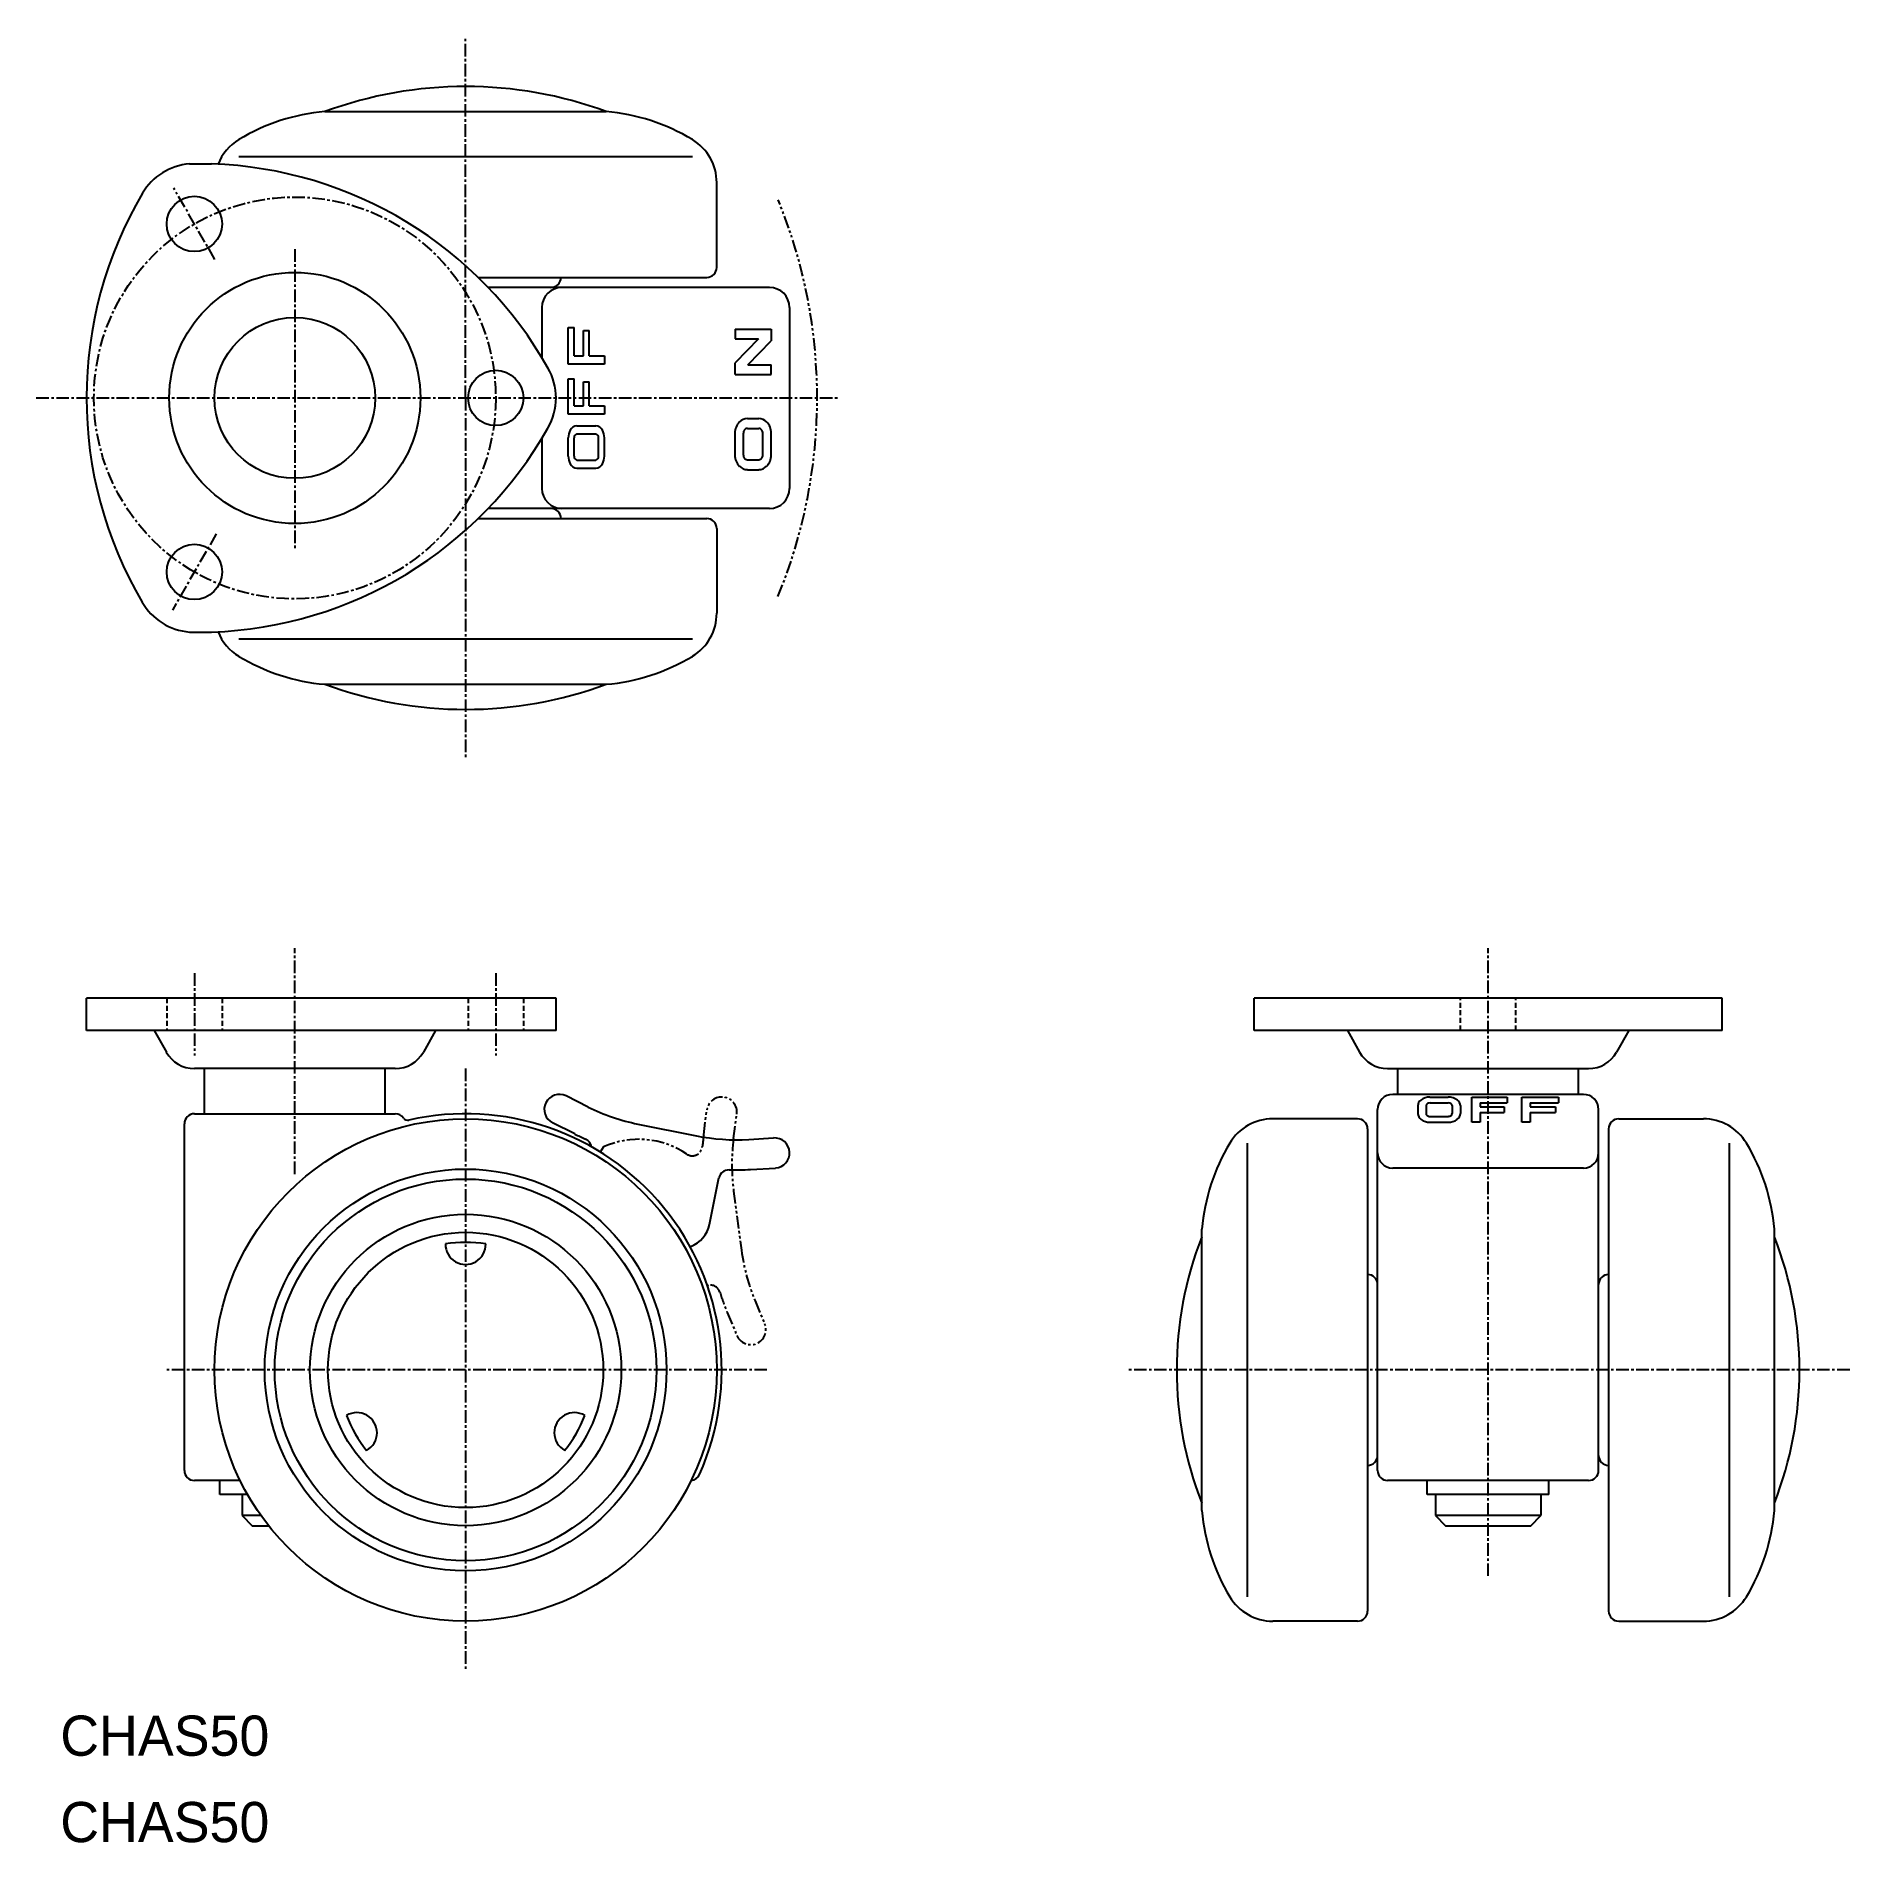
# Model space of a CAD drawing. Extents: x -2 to 178, y 0 to 180.
import ezdxf

# ---------------------------------------------------------------- set-up
doc = ezdxf.new("R2010")
doc.units = 0
for name, pattern in [('CENTER', [2, 1.25, -0.25, 0.25, -0.25]), ('DASHED', [0.75, 0.5, -0.25]), ('PHANTOM', [2.5, 1.25, -0.25, 0.25, -0.25, 0.25, -0.25])]:
    doc.linetypes.add(name, pattern=pattern)
doc.layers.get('0').update_dxf_attribs({"linetype": 'CONTINUOUS'})
doc.layers.add('CENTER', color=1, linetype='CENTER')

msp = doc.modelspace()

# ---------------------------------------------------------------- linework, layer by layer
at = {"color": 7, "linetype": 'CONTINUOUS'}
for p, q in [((26.35, 172.25), (54.35, 172.25)), ((12.86, 167.05), (15.07, 167.05)), ((62.93, 167.75), (17.78, 167.75)), ((65.35, 156.75), (65.35, 165.18)), ((41.61, 155.75), (64.35, 155.75)), ((70.6, 154.75), (42.6, 154.75)), ((47.94, 152.75), (47.94, 147.79)), ((72.6, 152.75), (72.6, 134.75)), ((50.57, 147.12), (50.57, 150.75)), ((50.57, 150.75), (51.15, 150.75)), ((51.15, 147.93), (51.15, 150.75)), ((52.09, 147.93), (52.09, 150.45)), ((52.09, 150.45), (52.66, 150.45)), ((52.66, 147.93), (52.66, 150.45)), ((67.17, 150.61), (67.17, 149.63)), ((67.17, 150.61), (70.77, 150.61)), ((70.77, 150.61), (70.77, 149.44)), ((69.51, 149.63), (67.17, 147.25)), ((67.17, 149.63), (69.51, 149.63)), ((68.43, 147.05), (70.77, 149.44)), ((54.17, 147.12), (50.57, 147.12)), ((51.15, 147.93), (52.09, 147.93)), ((52.66, 147.93), (54.17, 147.93)), ((54.17, 147.93), (54.17, 147.12)), ((67.17, 146.07), (67.17, 147.25)), ((68.43, 147.05), (70.77, 147.05)), ((70.77, 146.07), (70.77, 147.05)), ((50.57, 142.14), (50.57, 145.66)), ((50.57, 145.66), (51.15, 145.66)), ((51.15, 142.96), (51.15, 145.66)), ((52.09, 142.96), (52.09, 145.36)), ((52.09, 145.36), (52.66, 145.36)), ((52.66, 142.96), (52.66, 145.36)), ((67.17, 146.07), (70.77, 146.07)), ((51.15, 142.96), (52.09, 142.96)), ((52.66, 142.96), (54.17, 142.96)), ((54.17, 142.96), (54.17, 142.14)), ((54.17, 142.14), (50.57, 142.14)), ((51.43, 140.99), (53.31, 140.99)), ((68.4, 141.7), (69.53, 141.7)), ((47.94, 139.71), (47.94, 134.75)), ((50.57, 137.96), (50.57, 139.78)), ((51.15, 137.96), (51.15, 139.78)), ((51.43, 140.17), (53.31, 140.17)), ((53.59, 137.96), (53.59, 139.78)), ((54.17, 137.96), (54.17, 139.78)), ((67.17, 138.07), (67.17, 140.25)), ((68, 138.07), (68, 140.25)), ((68.4, 140.72), (69.53, 140.72)), ((69.94, 138.07), (69.94, 140.25)), ((70.77, 138.07), (70.77, 140.25)), ((51.43, 137.57), (53.31, 137.57)), ((68.4, 137.6), (69.53, 137.6)), ((51.43, 136.75), (53.31, 136.75)), ((68.4, 136.61), (69.53, 136.61)), ((70.6, 132.75), (42.6, 132.75)), ((41.61, 131.75), (64.35, 131.75)), ((65.35, 130.75), (65.35, 122.32)), ((12.86, 120.45), (15.07, 120.45)), ((62.93, 119.75), (17.78, 119.75)), ((26.35, 115.25), (54.35, 115.25)), ((49.35, 84), (2.61, 84)), ((2.61, 80.8), (2.61, 84)), ((49.35, 80.8), (49.35, 84)), ((118.84, 80.8), (118.84, 84)), ((165.44, 84), (118.84, 84)), ((165.44, 80.8), (165.44, 84)), ((49.35, 80.8), (2.61, 80.8)), ((9.35, 80.8), (10.56, 78.64)), ((37.35, 80.8), (36.15, 78.64)), ((165.44, 80.8), (118.84, 80.8)), ((128.14, 80.8), (129.35, 78.64)), ((156.14, 80.8), (154.93, 78.64)), ((33.35, 77), (13.35, 77)), ((14.35, 72.5), (14.35, 77)), ((32.35, 72.5), (32.35, 77)), ((132.14, 77), (152.14, 77)), ((133.14, 74.43), (133.14, 77)), ((151.14, 74.43), (151.14, 77)), ((52.56, 73.17), (50.35, 74.27)), ((151.64, 74.43), (132.64, 74.43)), ((136.35, 74.16), (138.17, 74.16)), ((140.53, 74.16), (144.05, 74.16)), ((140.53, 71.66), (140.53, 74.16)), ((144.05, 74.16), (144.05, 73.58)), ((145.51, 71.66), (145.51, 74.16)), ((145.51, 74.16), (149.14, 74.16)), ((149.14, 74.16), (149.14, 73.58)), ((13.35, 72.5), (33.35, 72.5)), ((131.14, 37), (131.14, 72.93)), ((135.14, 73.31), (135.14, 72.52)), ((135.96, 73.31), (135.96, 72.52)), ((136.35, 73.58), (138.17, 73.58)), ((136.35, 72.24), (138.17, 72.24)), ((138.56, 73.31), (138.56, 72.52)), ((139.38, 73.31), (139.38, 72.52)), ((141.35, 73.58), (144.05, 73.58)), ((141.35, 73.58), (141.35, 73.2)), ((141.35, 73.2), (143.75, 73.2)), ((141.35, 72.62), (143.75, 72.62)), ((141.35, 72.62), (141.35, 71.66)), ((143.75, 73.2), (143.75, 72.62)), ((146.32, 73.58), (149.14, 73.58)), ((146.32, 73.58), (146.32, 73.2)), ((146.32, 73.2), (148.84, 73.2)), ((146.32, 72.62), (148.84, 72.62)), ((146.32, 72.62), (146.32, 71.66)), ((148.84, 73.2), (148.84, 72.62)), ((153.14, 37), (153.14, 72.93)), ((12.35, 37), (12.35, 71.5)), ((51.23, 70.49), (49.01, 71.59)), ((57.5, 71.48), (63.33, 70.3)), ((129.14, 72), (120.71, 72)), ((130.14, 71), (130.14, 23)), ((136.35, 71.66), (138.17, 71.66)), ((141.35, 71.66), (140.53, 71.66)), ((146.32, 71.66), (145.51, 71.66)), ((154.14, 71), (154.14, 23)), ((155.14, 72), (163.57, 72)), ((68.53, 69.94), (71, 70.1)), ((118.14, 69.58), (118.14, 24.42)), ((166.14, 69.58), (166.14, 24.42)), ((68.72, 66.95), (71.19, 67.1)), ((151.64, 67.1), (132.64, 67.1)), ((64.63, 61.49), (65.57, 66.11)), ((113.64, 33), (113.64, 61)), ((170.64, 33), (170.64, 61)), ((62.77, 59.28), (62.71, 59.26)), ((17.9, 36), (13.35, 36)), ((15.9, 34.6), (15.9, 36)), ((18.64, 34.6), (15.9, 34.6)), ((18.1, 35.6), (18.1, 35.6)), ((18.1, 34.6), (18.1, 32.5)), ((152.14, 36), (132.14, 36)), ((136.09, 34.6), (136.09, 36)), ((148.19, 34.6), (136.09, 34.6)), ((136.89, 34.6), (136.89, 32.5)), ((147.39, 34.6), (147.39, 32.5)), ((148.19, 34.6), (148.19, 36)), ((18.1, 32.5), (19.1, 31.5)), ((19.99, 32.5), (18.1, 32.5)), ((136.89, 32.5), (137.89, 31.5)), ((147.39, 32.5), (136.89, 32.5)), ((146.39, 31.5), (147.39, 32.5)), ((19.1, 31.5), (20.74, 31.5)), ((137.89, 31.5), (146.39, 31.5)), ((129.14, 22), (120.71, 22)), ((155.14, 22), (163.57, 22))]:
    msp.add_line(p, q, dxfattribs=at)
at = {"color": 3, "linetype": 'DASHED'}
for p, q in [((10.6, 84), (10.6, 80.8)), ((16.1, 84), (16.1, 80.8)), ((40.6, 84), (40.6, 80.8)), ((46.1, 84), (46.1, 80.8)), ((139.39, 80.8), (139.39, 84)), ((144.89, 80.8), (144.89, 84))]:
    msp.add_line(p, q, dxfattribs=at)
at = {"color": 3, "linetype": 'PHANTOM'}
for p, q in [((64.05, 70.42), (64.37, 72.87)), ((67.02, 70.03), (67.34, 72.48)), ((54.07, 69.2), (53.76, 68.69)), ((67.03, 64.81), (67.81, 58.92)), ((64.43, 55.41), (64.58, 55.43)), ((66.4, 52.72), (67.35, 50.44)), ((69.17, 53.87), (70.12, 51.59))]:
    msp.add_line(p, q, dxfattribs=at)
at = {"color": 7, "linetype": 'CONTINUOUS'}
for centre, radius in [((13.35, 161.07), 2.75), ((23.35, 143.75), 12.5), ((23.35, 143.75), 8), ((43.35, 143.75), 2.75), ((13.35, 126.43), 2.75), ((40.35, 47), 25), ((40.35, 47), 20), ((40.35, 47), 19), ((40.35, 47), 15.5), ((40.35, 47), 13.7)]:
    msp.add_circle(centre, radius, dxfattribs=at)
for centre, radius, start, end in [((40.35, 134.3), 40.45, 69.7507, 110.2493), ((28.08, 152.33), 20, 94.9642, 121.0227), ((52.62, 152.33), 20, 58.9773, 85.0358), ((20.35, 165.18), 5, 121.0227, 158.3585), ((60.35, 165.18), 5, 0, 58.9773), ((13.35, 161.07), 6, 94.7399, 149.3743), ((13.72, 127.07), 40, 29.3743, 88.0766), ((42.61, 143.75), 40, 149.3743, 210.5318), ((48.85, 155.75), 1, 270, 0), ((64.35, 156.75), 1, 270, 0), ((49.94, 152.75), 2, 90, 180), ((70.6, 152.75), 2, 0, 90), ((43.35, 143.75), 6, 330.0001, 30), ((51.49, 140.18), 0.811, 94.3477, 153.1704), ((53.25, 140.18), 0.811, 26.8296, 85.6523), ((68.73, 140.27), 1.57, 135.3756, 180.8986), ((68.42, 140.57), 1.13, 90.8157, 134.9486), ((69.52, 140.57), 1.13, 45.0514, 89.1843), ((69.2, 140.27), 1.57, 359.1014, 44.6244), ((13.72, 160.43), 40, 271.9239, 330.5318), ((52.12, 139.8), 1.55, 150.9368, 180.6376), ((51.55, 139.79), 0.4, 107.6833, 181.7851), ((53.19, 139.79), 0.4, 358.2149, 72.3167), ((52.62, 139.8), 1.55, 359.3624, 29.0632), ((68.53, 140.25), 0.524, 144.7775, 180.4399), ((68.41, 140.34), 0.383, 91.5853, 145.583), ((69.52, 140.34), 0.383, 34.417, 88.4147), ((69.41, 140.25), 0.524, 359.5601, 35.2225), ((52.12, 137.94), 1.55, 179.3624, 209.0632), ((51.55, 137.95), 0.4, 178.2149, 252.3167), ((53.19, 137.95), 0.4, 287.6833, 1.7851), ((52.62, 137.94), 1.55, 330.9368, 0.6376), ((68.73, 138.04), 1.57, 179.1014, 224.6244), ((68.53, 138.06), 0.524, 179.5601, 215.2225), ((68.41, 137.98), 0.383, 214.417, 268.4147), ((69.52, 137.98), 0.383, 271.5853, 325.583), ((69.41, 138.06), 0.524, 324.7775, 0.4399), ((69.2, 138.04), 1.57, 315.3756, 0.8986), ((51.49, 137.56), 0.811, 206.8296, 265.6523), ((53.25, 137.56), 0.811, 274.3477, 333.1704), ((68.42, 137.75), 1.13, 225.0514, 269.1843), ((69.52, 137.75), 1.13, 270.8157, 314.9486), ((49.94, 134.75), 2, 180, 270), ((70.6, 134.75), 2, 270, 0), ((48.85, 131.75), 1, 0, 90), ((64.35, 130.75), 1, 0, 90), ((13.35, 126.43), 6, 210.0003, 265.2627), ((60.35, 122.32), 5, 301.0227, 0), ((20.35, 122.32), 5, 201.6414, 238.9773), ((28.08, 135.17), 20, 238.9773, 265.0358), ((52.62, 135.17), 20, 274.9642, 301.0227), ((40.35, 153.2), 40.45, 249.7507, 290.2493), ((13.35, 80.2), 3.2, 209.1762, 270), ((33.35, 80.2), 3.2, 270, 330.8238), ((132.14, 80.2), 3.2, 209.1762, 270), ((152.14, 80.2), 3.2, 270, 330.8238), ((49.68, 72.93), 1.5, 63.5742, 243.5742), ((132.64, 72.93), 1.5, 90, 180), ((136.32, 72.69), 1.47, 88.8264, 126.7998), ((138.2, 72.69), 1.47, 53.2002, 91.1736), ((151.64, 72.93), 1.5, 0, 90), ((13.35, 71.5), 1, 90, 180), ((33.35, 71.5), 1, 34.639, 90), ((40.35, 47), 25.5, 335.9105, 102.8127), ((61.46, 91.08), 20, 243.5742, 258.5742), ((135.88, 73.27), 0.74, 126.5241, 177.5737), ((135.88, 72.55), 0.737, 182.0907, 236.881), ((136.21, 73.29), 0.25, 116.9752, 177.2914), ((136.2, 72.53), 0.242, 182.5829, 234.751), ((136.34, 72.71), 0.474, 233.7931, 271.3663), ((136.35, 73.08), 0.499, 89.2497, 120.1766), ((138.18, 73.1), 0.481, 56.1333, 91.1746), ((138.18, 72.72), 0.478, 268.673, 305.519), ((138.32, 73.29), 0.247, 2.8497, 58.0587), ((138.32, 72.53), 0.245, 304.8862, 357.2465), ((138.64, 72.55), 0.737, 303.119, 357.9093), ((138.64, 73.27), 0.74, 2.4263, 53.4759), ((34.59, 72.35), 0.5, 214.639, 282.8127), ((61.46, 91.08), 23, 243.5742, 246.5201), ((120.71, 67), 5, 90, 148.9773), ((129.14, 71), 1, 0, 90), ((136.32, 73.12), 1.46, 234.8436, 271.4283), ((138.21, 73.12), 1.46, 268.5717, 305.1564), ((155.14, 71), 1, 90, 180), ((163.57, 67), 5, 31.0227, 90), ((51.89, 69.07), 1, 8.1552, 66.3115), ((67.29, 89.91), 20, 258.5742, 273.5742), ((71.1, 68.6), 1.5, 273.5742, 93.5742), ((133.57, 59.27), 20, 148.9773, 175.0358), ((150.72, 59.27), 20, 4.9642, 31.0227), ((66.55, 65.91), 1, 88.3473, 168.5742), ((67.29, 89.91), 23, 268.2285, 273.5742), ((132.64, 68.6), 1.5, 180, 270), ((151.64, 68.6), 1.5, 270, 0), ((61.69, 62.08), 3, 291, 348.5742), ((40.35, 47), 12.7, 80.9393, 99.0607), ((147.54, 47), 36.4, 158.6413, 201.3587), ((136.74, 47), 36.4, 338.6413, 21.3587), ((40.35, 59.5), 2, 178.8225, 1.1775), ((130.14, 55.5), 1, 0, 90), ((154.14, 55.5), 1, 90, 180), ((29.53, 40.75), 2, 298.8225, 121.1775), ((40.35, 47), 12.7, 200.9393, 219.0607), ((51.18, 40.75), 2, 58.8225, 241.1775), ((40.35, 47), 12.7, 320.9393, 339.0607), ((130.14, 38.5), 1, 270, 0), ((154.14, 38.5), 1, 180, 270), ((13.35, 37), 1, 180, 270), ((62.72, 37), 1, 274.9029, 335.9105), ((132.14, 37), 1, 180, 270), ((152.14, 37), 1, 270, 0), ((133.57, 34.73), 20, 184.9642, 211.0227), ((150.72, 34.73), 20, 328.9773, 355.0358), ((120.71, 27), 5, 211.0227, 270), ((163.57, 27), 5, 270, 328.9773), ((129.14, 23), 1, 270, 0), ((155.14, 23), 1, 180, 270)]:
    msp.add_arc(centre, radius, start, end, dxfattribs=at)
at = {"color": 3, "linetype": 'PHANTOM'}
for centre, radius, start, end in [((23.35, 143.75), 52, 337.6568, 22.3042), ((65.86, 72.67), 1.5, 352.5742, 172.5742), ((86.86, 67.44), 23, 172.5742, 175.5201), ((57.59, 61.46), 8.5, 55.83, 114.4397), ((62.92, 69.32), 1, 235.83, 355.3115), ((86.86, 67.44), 20, 172.5742, 187.5742), ((87.64, 61.55), 20, 187.5742, 202.5742), ((64.71, 54.44), 1, 17.3473, 97.5742), ((87.64, 61.55), 23, 197.2285, 202.5742), ((68.74, 51.02), 1.5, 202.5742, 22.5742)]:
    msp.add_arc(centre, radius, start, end, dxfattribs=at)
at = {"layer": 'CENTER', "color": 1, "linetype": 'CENTER'}
for p, q in [((40.35, 143.75), (40.35, 179.75)), ((15.4, 157.53), (11.3, 164.63)), ((23.35, 158.55), (23.35, 128.72)), ((-2.39, 143.75), (77.6, 143.75)), ((40.35, 143.75), (40.35, 107.75)), ((15.53, 130.21), (11.16, 122.64)), ((23.35, 66.5), (23.35, 89)), ((142.14, 26.5), (142.14, 89)), ((13.35, 86.5), (13.35, 78.3)), ((43.35, 86.5), (43.35, 78.3)), ((40.35, 77), (40.35, 17)), ((70.35, 47), (10.35, 47)), ((178.14, 47), (106.14, 47))]:
    msp.add_line(p, q, dxfattribs=at)
msp.add_circle((23.35, 143.75), 20, dxfattribs=at)

# ---------------------------------------------------------------- texts
at = {"color": 7, "linetype": 'CONTINUOUS'}
for p in [(0, 8.6), (0, 0)]:
    msp.add_text('CHAS50', height=4, dxfattribs=at).set_placement(p)

doc.saveas('drawing.dxf')
